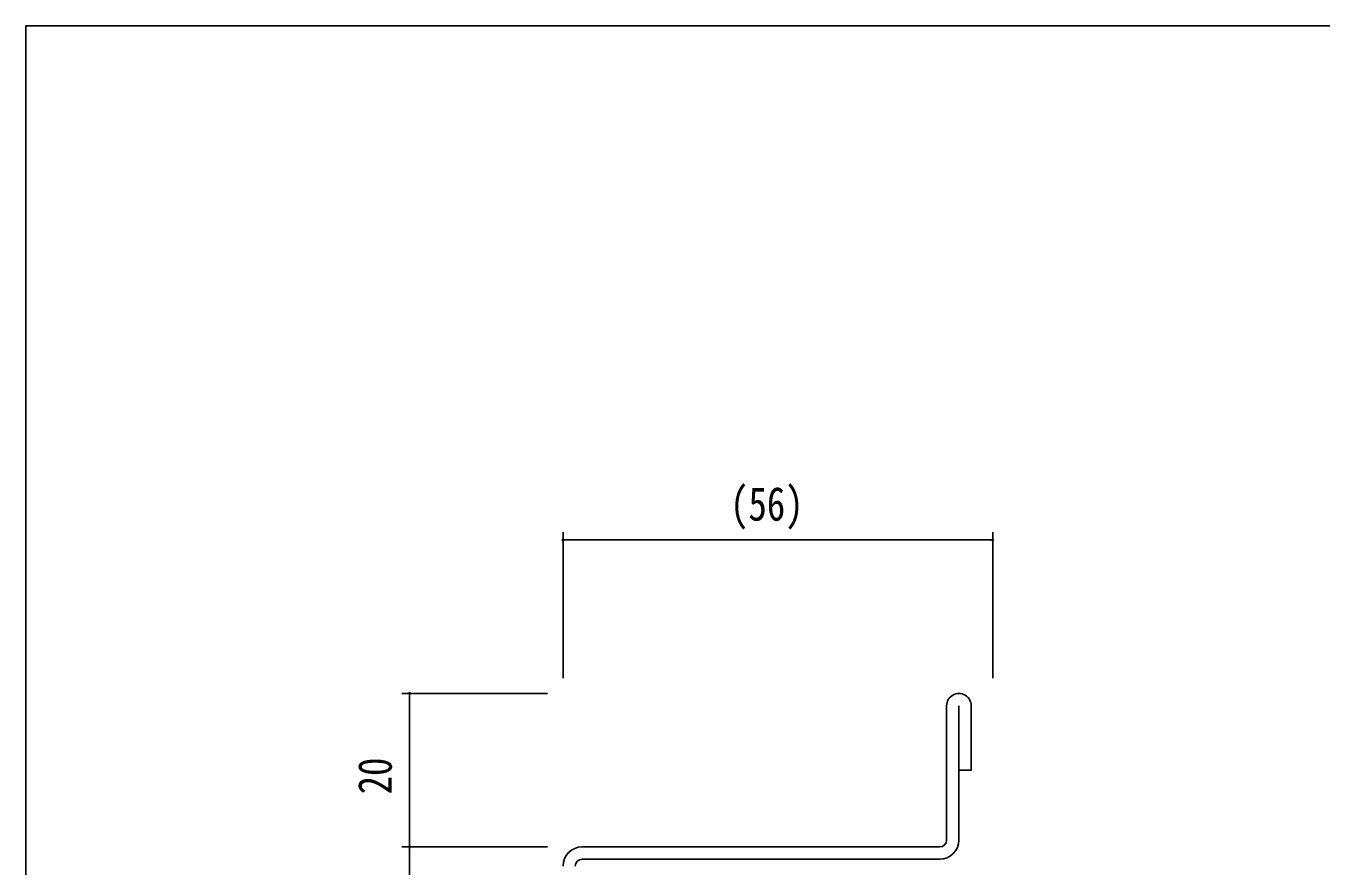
# Model space of a CAD drawing. Units: millimetres, scale not verified. Extents: x -1045 to 397, y -282 to 282.
# Drawn here: x -393.9 to -225.1, y 169.8 to 279.3 of the extents above; entities that cross this region are included whole.
import ezdxf
from ezdxf.enums import TextEntityAlignment as Align

# ---------------------------------------------------------------- set-up
doc = ezdxf.new("R2010")
doc.units = ezdxf.units.MM
doc.header["$LTSCALE"] = 2
for name, color, linetype in [('0-2_YKK_11', 7, 'Continuous'), ('0-6_YKK_D', 6, 'Continuous'), ('0-7_YKK_ZWAK', 7, 'Continuous')]:
    doc.layers.add(name, color=color, linetype=linetype)
doc.styles.add('ＭＳ ゴシック', font='')
doc.styles.get('ＭＳ ゴシック').set_extended_font_data('MS Gothic')

msp = doc.modelspace()

# ---------------------------------------------------------------- linework, layer by layer
at = {"layer": '0-2_YKK_11'}
for p, q in [((-273.9, 173.2), (-273.9, 190.7)), ((-272.3, 173.2), (-272.3, 190.7)), ((-321.4, 172.3), (-274.8, 172.3)), ((-321.4, 170.7), (-274.8, 170.7))]:
    msp.add_line(p, q, dxfattribs=at)
msp.add_lwpolyline([(-270.7, 190.7), (-270.7, 182.3), (-272.3, 182.3)], dxfattribs=at)
for centre, radius, start, end in [((-272.3, 190.7), 1.6, 359.99999, 180.00001), ((-321.4, 169.8), 2.5, 90.00001, 179.99999), ((-274.8, 173.2), 2.5, 270.00001, 359.99999), ((-274.8, 173.2), 0.9, 270.00001, 359.99999), ((-321.4, 169.8), 0.9, 90.00001, 179.99999)]:
    msp.add_arc(centre, radius, start, end, dxfattribs=at)
at = {"layer": '0-6_YKK_D'}
for p, q in [((-323.9, 194.3), (-323.9, 213.3)), ((-267.9, 194.3), (-267.9, 213.3)), ((-267.9, 212.3), (-323.9, 212.3)), ((-325.9, 192.3), (-344.9, 192.3)), ((-343.9, 192.3), (-343.9, 172.3)), ((-325.9, 172.3), (-344.9, 172.3)), ((-325.9, 172.3), (-344.9, 172.3)), ((-343.9, 172.3), (-343.9, 147.3))]:
    msp.add_line(p, q, dxfattribs=at)
for centre, start, end in [((-323.9, 212.3), 0, 180), ((-323.9, 212.3), 180, 0), ((-267.9, 212.3), 0, 180), ((-267.9, 212.3), 180, 0), ((-343.9, 192.3), 90, 270), ((-343.9, 192.3), 270, 90), ((-343.9, 172.3), 90, 270), ((-343.9, 172.3), 90, 270), ((-343.9, 172.3), 270, 90), ((-343.9, 172.3), 270, 90)]:
    msp.add_arc(centre, 0.106, start, end, dxfattribs=at)
at = {"layer": '0-7_YKK_ZWAK'}
for p in [(376.1, 279.3), (-393.9, -245.7)]:
    msp.add_line(p, (-393.9, 279.3), dxfattribs=at)

# ---------------------------------------------------------------- texts
at = {"layer": '0-6_YKK_D', "style": 'ＭＳ ゴシック', "width": 0.8}
msp.add_text('(56)', height=4.399, dxfattribs=at).set_placement((-302.125, 213.498), align=Align.BOTTOM_LEFT)
msp.add_text('20', height=4.399, rotation=90, dxfattribs=at).set_placement((-344.9, 179.157), align=Align.BOTTOM_LEFT)

doc.saveas('drawing.dxf')
